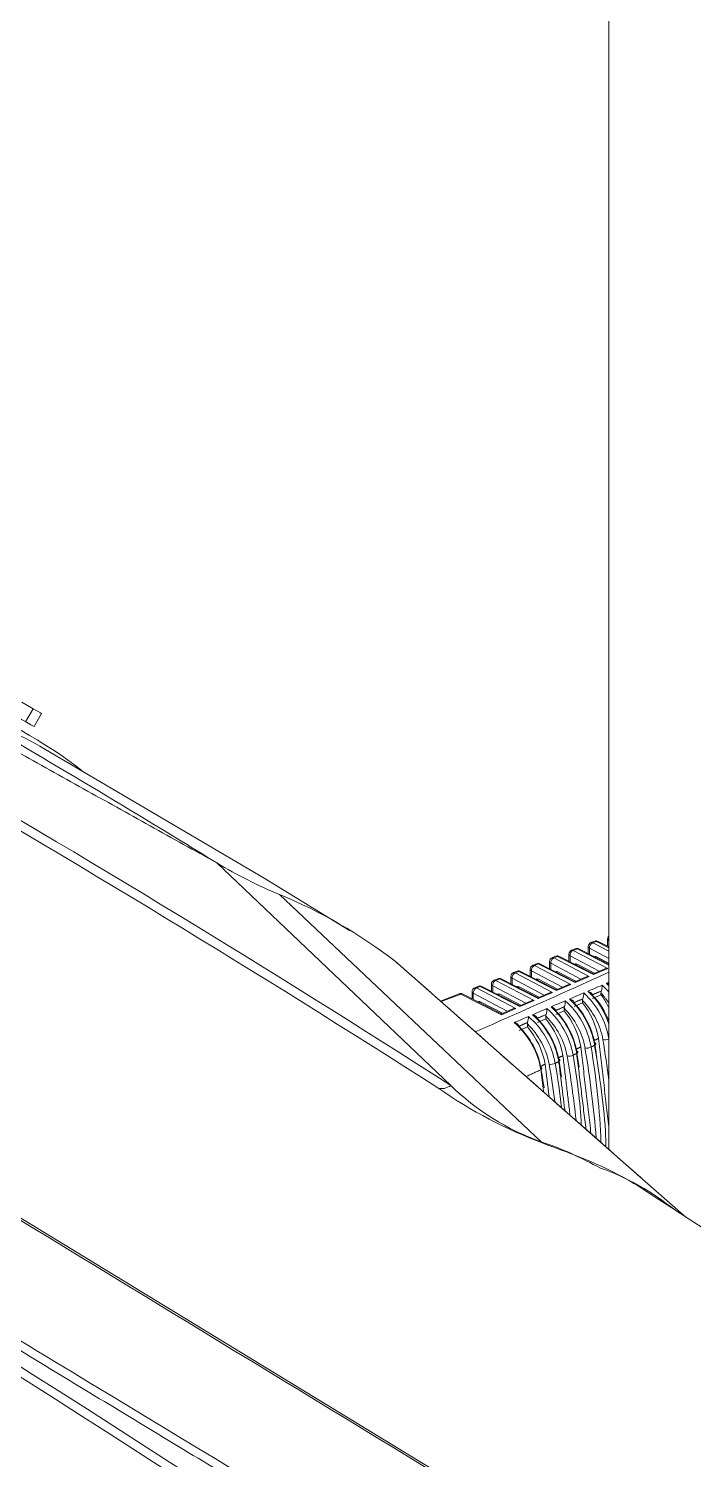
# Model space of a CAD drawing. Extents: x 8 to 113, y 2 to 87.
# Drawn here: x 80.461 to 82.045, y 9.991 to 13.4 of the extents above; entities that cross this region are included whole.
import ezdxf

# ---------------------------------------------------------------- set-up
doc = ezdxf.new("R2010")
doc.units = 0
doc.header["$MEASUREMENT"] = 0
doc.layers.add('OBJECT', color=7, linetype='CONTINUOUS')

msp = doc.modelspace()

# ---------------------------------------------------------------- linework, layer by layer
at = {"layer": 'OBJECT', "linetype": 'Continuous', "lineweight": 15}
for p, q in [((81.8434, 16.5661), (81.8434, 10.7293)), ((80.4444, 11.7951), (80.4719, 11.7793)), ((80.4539, 11.7481), (80.4719, 11.7793)), ((80.4738, 11.7366), (80.4918, 11.7678)), ((80.9095, 11.4119), (81.4668, 10.8815)), ((81.0591, 11.3363), (81.682, 10.7474)), ((81.8098, 11.2254), (81.8009, 11.222)), ((81.8139, 11.2249), (81.805, 11.2214)), ((81.805, 11.2214), (81.8434, 11.2013)), ((81.8434, 11.2099), (81.8139, 11.2249)), ((81.8434, 11.212), (81.8179, 11.225)), ((81.8406, 11.2305), (81.8406, 11.2135)), ((81.7174, 11.1896), (81.7086, 11.1862)), ((81.7215, 11.1891), (81.7127, 11.1857)), ((81.7127, 11.1857), (81.7969, 11.1415)), ((81.8068, 11.1457), (81.7215, 11.1891)), ((81.8066, 11.148), (81.7256, 11.1892)), ((81.7484, 11.1947), (81.7484, 11.1776)), ((81.8208, 11.1542), (81.7512, 11.1907)), ((81.7512, 11.1907), (81.7512, 11.1761)), ((81.7636, 11.2075), (81.7547, 11.2041)), ((81.7677, 11.207), (81.7588, 11.2035)), ((81.7588, 11.2035), (81.8408, 11.1605)), ((81.8434, 11.1685), (81.7677, 11.207)), ((81.8434, 11.1707), (81.7717, 11.2071)), ((81.7945, 11.2126), (81.7945, 11.1955)), ((81.8434, 11.1844), (81.7974, 11.2086)), ((81.7974, 11.2086), (81.7974, 11.1941)), ((81.8101, 11.189), (81.8086, 11.1884)), ((81.8142, 11.1884), (81.8109, 11.1872)), ((81.8434, 11.1731), (81.8142, 11.1884)), ((81.3341, 11.1775), (81.9176, 10.664)), ((81.6251, 11.1538), (81.6163, 11.1504)), ((81.6292, 11.1533), (81.6204, 11.1499)), ((81.6204, 11.1499), (81.7093, 11.1033)), ((81.7191, 11.1076), (81.6292, 11.1533)), ((81.719, 11.1098), (81.6332, 11.1534)), ((81.6561, 11.159), (81.6561, 11.1417)), ((81.7331, 11.116), (81.659, 11.1549)), ((81.659, 11.1549), (81.659, 11.1403)), ((81.6712, 11.1717), (81.6625, 11.1683)), ((81.6753, 11.1712), (81.6666, 11.1678)), ((81.6666, 11.1678), (81.7531, 11.1224)), ((81.763, 11.1266), (81.6753, 11.1712)), ((81.7628, 11.1289), (81.6794, 11.1713)), ((81.7022, 11.1768), (81.7022, 11.1597)), ((81.777, 11.1351), (81.7051, 11.1728)), ((81.7051, 11.1728), (81.7051, 11.1582)), ((81.7178, 11.1532), (81.7162, 11.1526)), ((81.7219, 11.1526), (81.7186, 11.1514)), ((81.7652, 11.1299), (81.7219, 11.1526)), ((81.764, 11.1711), (81.7624, 11.1705)), ((81.768, 11.1705), (81.7648, 11.1693)), ((81.809, 11.149), (81.768, 11.1705)), ((81.832, 11.1591), (81.8066, 11.148)), ((81.8408, 11.1605), (81.8068, 11.1457)), ((81.5327, 11.118), (81.5241, 11.1146)), ((81.5368, 11.1174), (81.5282, 11.1141)), ((81.5282, 11.1141), (81.6216, 11.0651)), ((81.6314, 11.0694), (81.5368, 11.1174)), ((81.6313, 11.0716), (81.5409, 11.1176)), ((81.5638, 11.1232), (81.5638, 11.1059)), ((81.6455, 11.0778), (81.5667, 11.1191)), ((81.5667, 11.1191), (81.5667, 11.1044)), ((81.5789, 11.1359), (81.5702, 11.1325)), ((81.583, 11.1354), (81.5743, 11.132)), ((81.5743, 11.132), (81.6654, 11.0842)), ((81.6753, 11.0885), (81.583, 11.1354)), ((81.6751, 11.0907), (81.587, 11.1355)), ((81.61, 11.1411), (81.61, 11.1238)), ((81.6893, 11.0969), (81.6128, 11.137)), ((81.6128, 11.137), (81.6128, 11.1224)), ((81.6255, 11.1174), (81.6239, 11.1167)), ((81.6296, 11.1169), (81.6262, 11.1155)), ((81.6775, 11.0918), (81.6296, 11.1169)), ((81.6717, 11.1353), (81.67, 11.1346)), ((81.6758, 11.1348), (81.6724, 11.1335)), ((81.7213, 11.1108), (81.6758, 11.1348)), ((81.7444, 11.1209), (81.719, 11.1098)), ((81.7531, 11.1224), (81.7191, 11.1076)), ((81.7882, 11.14), (81.7628, 11.1289)), ((81.7969, 11.1415), (81.763, 11.1266)), ((81.4865, 11.1001), (81.4421, 11.0828)), ((81.4437, 11.0813), (81.4906, 11.0995)), ((81.5876, 11.0503), (81.4906, 11.0995)), ((81.5874, 11.0525), (81.4947, 11.0997)), ((81.5177, 11.1053), (81.5177, 11.088)), ((81.6016, 11.0587), (81.5206, 11.1012)), ((81.5206, 11.1012), (81.5206, 11.0865)), ((81.5333, 11.0816), (81.5315, 11.0809)), ((81.5374, 11.0811), (81.5339, 11.0797)), ((81.5898, 11.0536), (81.5374, 11.0811)), ((81.5794, 11.0995), (81.5777, 11.0988)), ((81.5835, 11.099), (81.5801, 11.0976)), ((81.6337, 11.0727), (81.5835, 11.099)), ((81.6567, 11.0827), (81.6313, 11.0716)), ((81.6654, 11.0842), (81.6314, 11.0694)), ((81.7005, 11.1018), (81.6751, 11.0907)), ((81.7093, 11.1033), (81.6753, 11.0885)), ((81.781, 11.0839), (81.781, 11.0788)), ((81.8248, 11.0979), (81.8048, 11.0892)), ((81.8248, 11.1025), (81.8248, 11.0979)), ((81.6128, 11.0636), (81.5874, 11.0525)), ((81.6216, 11.0651), (81.5876, 11.0503)), ((81.6933, 11.0468), (81.6933, 11.0406)), ((81.7371, 11.0597), (81.7171, 11.051)), ((81.7371, 11.0654), (81.7371, 11.0597)), ((81.781, 11.0788), (81.761, 11.0701)), ((81.6494, 11.0215), (81.6295, 11.0128)), ((81.6494, 11.0282), (81.6494, 11.0215)), ((81.6933, 11.0406), (81.6733, 11.0319)), ((82.0269, 10.5679), (81.9176, 10.664)), ((81.9176, 10.664), (81.9196, 10.6622))]:
    msp.add_line(p, q, dxfattribs=at)
at = {"layer": 'OBJECT', "linetype": 'Continuous', "lineweight": 15, "flags": 128}
for points in [[(80.428, 11.763), (80.4441, 11.7538), (80.4571, 11.7462), (80.4666, 11.7408), (80.4722, 11.7375), (80.4738, 11.7366), (80.4711, 11.7382), (80.4644, 11.742), (80.4539, 11.7481)], [(80.4719, 11.7793), (80.4824, 11.7732), (80.4891, 11.7693), (80.4918, 11.7678), (80.4918, 11.7678)], [(81.2253, 11.2508), (81.0223, 11.3754), (80.4994, 11.6827)], [(81.8095, 10.9834), (81.8106, 10.9829), (81.8115, 10.9822), (81.812, 10.9815), (81.8122, 10.9807), (81.8121, 10.9798), (81.8116, 10.9789), (81.8107, 10.9781), (81.8096, 10.9772)], [(81.7241, 10.9445), (81.7252, 10.944), (81.7261, 10.9433), (81.7266, 10.9426), (81.7268, 10.9418), (81.7267, 10.9409), (81.7262, 10.9401), (81.7253, 10.9392), (81.7242, 10.9384)], [(81.7668, 10.9639), (81.7679, 10.9634), (81.7688, 10.9628), (81.7693, 10.962), (81.7695, 10.9612), (81.7694, 10.9604), (81.7689, 10.9595), (81.768, 10.9586), (81.7669, 10.9578)], [(81.6813, 10.925), (81.6825, 10.9245), (81.6833, 10.9239), (81.6839, 10.9232), (81.6841, 10.9224), (81.6839, 10.9215), (81.6834, 10.9206), (81.6826, 10.9198), (81.6815, 10.919)], [(83.3216, 8.8094), (82.5408, 9.2854), (80.3271, 10.635)]]:
    msp.add_lwpolyline(points, dxfattribs=at)
at = {"layer": 'OBJECT', "linetype": 'Continuous', "lineweight": 15}
for centre, radius, start, end in [((79.8732, 10.6992), 1.1753, 52.5379, 69.3046), ((67.9133, -9.6634), 24.7602, 58.33973, 59.96909), ((79.9109, 10.6623), 1.1785, 60.0267, 70.4603), ((63.387, -17.3242), 33.4816, 57.3749, 60.00453), ((63.7553, -16.6968), 32.7759, 57.29027, 59.97634), ((81.5292, 12.4526), 1.2113, 239.2296, 247.1602), ((80.618, 10.2551), 1.1677, 52.1797, 67.8095), ((53.1883, -32.7807), 50.8818, 54.45018, 60.03199), ((53.5103, -32.2783), 50.306, 54.41677, 60.06412), ((81.8045, 11.2126), 0.01, 111.1945, 180), ((81.8116, 11.2088), 0.0143, 117.721, 180.924), ((81.8024, 11.2175), 0.00472, 56.7708, 108.8007), ((81.8134, 11.2161), 0.01, 63.0658, 111.1945), ((81.8113, 11.2209), 0.00472, 56.7752, 108.8003), ((81.816, 11.2208), 0.00462, 65.655, 117.5071), ((81.8506, 11.2305), 0.01, 136.2864, 180), ((81.8456, 11.231), 0.00496, 185.3463, 245.3065), ((81.7122, 11.1768), 0.01, 111.1945, 180), ((81.7193, 11.173), 0.0143, 117.7227, 180.9223), ((81.7101, 11.1817), 0.00472, 56.7708, 108.8007), ((81.721, 11.1803), 0.01, 63.0658, 111.1945), ((81.7189, 11.1851), 0.00472, 56.7752, 108.8003), ((81.7237, 11.185), 0.00462, 65.6531, 117.5089), ((81.7584, 11.1947), 0.01, 111.1945, 180), ((81.7533, 11.1952), 0.00496, 185.3412, 245.306), ((81.7655, 11.1909), 0.0143, 117.7221, 180.9229), ((81.7563, 11.1996), 0.00472, 56.7708, 108.8007), ((81.7672, 11.1982), 0.01, 63.0658, 111.1945), ((81.7651, 11.203), 0.00472, 56.7708, 108.8007), ((81.7698, 11.2029), 0.00462, 65.6491, 117.5148), ((81.7994, 11.2131), 0.00496, 185.3412, 245.306), ((81.8116, 11.1843), 0.00487, 57.6414, 107.7319), ((358.1747, 324.8204), 418.3446, 228.567195, 228.673221), ((81.62, 11.1411), 0.01, 111.1945, 180), ((81.6271, 11.1373), 0.0143, 117.721, 180.924), ((81.6179, 11.1459), 0.00472, 56.7708, 108.8007), ((81.6287, 11.1445), 0.01, 63.0658, 111.1945), ((81.6266, 11.1493), 0.00472, 56.7752, 108.8003), ((81.6313, 11.1492), 0.00462, 65.6365, 117.5188), ((81.6661, 11.159), 0.01, 111.1945, 180), ((81.661, 11.1594), 0.00496, 185.3364, 245.3108), ((81.6732, 11.1551), 0.0143, 117.7207, 180.9243), ((81.664, 11.1638), 0.00472, 56.7752, 108.8003), ((81.6749, 11.1624), 0.01, 63.0658, 111.1945), ((81.6728, 11.1672), 0.00472, 56.7674, 108.8054), ((81.6775, 11.1671), 0.00462, 65.6357, 117.5196), ((81.7072, 11.1773), 0.00496, 185.3491, 245.2981), ((81.7193, 11.1485), 0.00487, 57.6363, 107.741), ((81.7654, 11.1664), 0.00487, 57.6343, 107.7455), ((81.799, 11.1463), 0.00778, 355.6742, 12.3017), ((81.8397, 11.1408), 0.0198, 86.7235, 112.6278), ((81.5277, 11.1053), 0.01, 111.1945, 180), ((81.5348, 11.1015), 0.0143, 117.7207, 180.9243), ((81.5256, 11.1101), 0.00472, 56.7778, 108.7977), ((81.5363, 11.1086), 0.01, 63.0658, 111.1945), ((81.5342, 11.1135), 0.00472, 56.785, 108.7905), ((81.5389, 11.1133), 0.00462, 65.6487, 117.5084), ((81.5738, 11.1232), 0.01, 111.1945, 180), ((81.5688, 11.1236), 0.00496, 185.3446, 245.3026), ((81.5809, 11.1194), 0.0143, 117.7221, 180.9229), ((81.5717, 11.128), 0.00472, 56.7708, 108.8007), ((81.5825, 11.1265), 0.01, 63.0658, 111.1945), ((81.5804, 11.1314), 0.00472, 56.7708, 108.8007), ((81.5851, 11.1313), 0.00462, 65.6357, 117.5196), ((81.6149, 11.1415), 0.00496, 185.3412, 245.306), ((81.627, 11.1128), 0.00487, 57.6293, 107.7439), ((81.6732, 11.1306), 0.00487, 57.6407, 107.7392), ((81.752, 11.1026), 0.0198, 86.7238, 112.6286), ((81.7552, 11.1272), 0.00778, 355.6795, 12.2973), ((81.7958, 11.1217), 0.0198, 86.7247, 112.6246), ((81.7809, 11.1206), 0.0467, 342.6263, 359.9176), ((81.8328, 11.1058), 0.0195, 57.0649, 75.977), ((81.8456, 11.1248), 0.00496, 185.3463, 245.3065), ((81.4901, 11.0907), 0.01, 63.0658, 111.1945), ((81.4881, 11.0956), 0.00472, 56.7765, 108.7884), ((81.4928, 11.0954), 0.00462, 65.6425, 117.5195), ((81.5226, 11.1058), 0.00496, 185.3463, 245.3065), ((81.5348, 11.077), 0.00487, 57.6337, 107.7436), ((81.5809, 11.0949), 0.00487, 57.6343, 107.7455), ((81.6643, 11.0644), 0.0198, 86.7244, 112.628), ((81.6675, 11.089), 0.00778, 355.6795, 12.2973), ((81.7081, 11.0835), 0.0198, 86.7254, 112.6239), ((81.7114, 11.1081), 0.00778, 355.6825, 12.2934), ((81.6909, 11.0831), 0.0488, 343.5378, 0.3342), ((81.6135, 10.941), 0.1903, 9.7657, 48.4252), ((81.6205, 10.9459), 0.1917, 9.4255, 47.6677), ((81.7471, 11.0724), 0.0153, 25.9048, 80.5439), ((81.6528, 10.9582), 0.1795, 10.4431, 44.4456), ((81.736, 11.1019), 0.0477, 343.0724, 0.1389), ((81.6559, 10.9608), 0.1904, 9.6648, 47.8637), ((81.672, 10.9738), 0.1796, 17.4828, 47.4399), ((81.7908, 11.0909), 0.0155, 26.5069, 79.8548), ((81.6961, 10.9851), 0.1554, 18.6205, 45.6134), ((81.5798, 11.0509), 0.0078, 355.7014, 12.2754), ((81.6205, 11.0453), 0.0198, 86.7261, 112.6233), ((81.6237, 11.07), 0.0078, 355.7044, 12.2716), ((81.6002, 11.0455), 0.0516, 344.5171, 0.6481), ((81.5286, 10.9017), 0.1898, 9.9544, 49.5295), ((81.536, 10.9067), 0.1908, 9.5695, 48.8031), ((81.6596, 11.0354), 0.015, 24.6581, 81.9548), ((81.5676, 10.9186), 0.1795, 10.6706, 45.5593), ((81.6455, 11.0643), 0.0503, 344.0422, 0.4803), ((81.571, 10.9213), 0.1901, 9.8625, 48.9801), ((81.5783, 10.9262), 0.1913, 9.4981, 48.2401), ((81.7034, 11.0539), 0.0151, 25.2601, 81.2729), ((81.5875, 10.9309), 0.1823, 10.4278, 44.6594), ((81.6102, 10.9384), 0.1796, 10.5575, 45.0079), ((81.5836, 10.9371), 0.1965, 10.6475, 38.6054), ((81.6301, 10.9508), 0.1823, 10.3097, 44.1214), ((81.6263, 10.9581), 0.1962, 10.54, 37.9524), ((81.4938, 10.8871), 0.1904, 9.6379, 49.3597), ((81.6159, 11.0169), 0.0148, 24.0054, 82.6869), ((81.5022, 10.8913), 0.1823, 10.6514, 45.7134), ((81.525, 10.8988), 0.1795, 10.782, 46.1002), ((81.499, 10.8956), 0.1962, 10.7896, 39.9378), ((81.5448, 10.9111), 0.1823, 10.5416, 45.19), ((81.5409, 10.9161), 0.1968, 10.75, 39.2475), ((81.8341, 11.0093), 0.0191, 255.7099, 299.2347), ((81.7486, 10.9705), 0.0192, 256.102, 300.274), ((80.4107, 10.711), 1.3693, 3.1782, 10.2159), ((81.7914, 10.9898), 0.0191, 255.8724, 300.2629), ((80.1317, 10.6842), 1.6942, 2.0833, 9.8273), ((81.7059, 10.9511), 0.0193, 256.3291, 300.2841), ((80.49, 10.7059), 1.2467, 5.6442, 10.5646), ((81.8812, 11.3069), 0.5939, 225.7502, 250.3963), ((82.0792, 11.7923), 1.1194, 235.072, 249.471), ((81.7093, 10.7789), 0.0417, 229.0105, 237.0625), ((81.6175, 10.1128), 0.6081, 50.9479, 70.1913), ((64.8233, -16.083), 31.7217, 51.58312, 57.31953)]:
    msp.add_arc(centre, radius, start, end, dxfattribs=at)
for centre, major_axis, ratio, start_param, end_param in [((80.295, 11.502), (-1.0895, 1.9203), 0.572321, 4.120512, 4.138642), ((80.2878, 11.4995), (-1.1181, 1.9031), 0.582398, 4.07704, 4.127029), ((80.2074, 11.4514), (-1.0927, 1.926), 0.572321, 4.123176, 4.145392), ((80.2001, 11.4489), (-1.1214, 1.9087), 0.582398, 4.054647, 4.133782), ((80.2512, 11.4767), (-1.0911, 1.9232), 0.572321, 4.122025, 4.142021), ((80.2439, 11.4742), (-1.1197, 1.9059), 0.582398, 4.018311, 4.13041), ((80.1635, 11.4261), (-1.0943, 1.9288), 0.572321, 4.123853, 4.148755), ((80.1562, 11.4235), (-1.123, 1.9115), 0.582398, 4.091495, 4.137147)]:
    msp.add_ellipse(centre, major_axis=major_axis, ratio=ratio, start_param=start_param, end_param=end_param, dxfattribs=at)
for points in [[(80.9095, 11.4119), (80.2736, 11.7653)], [(81.3341, 11.1775), (81.3421, 11.1706)], [(81.8375, 11.1247), (81.8434, 11.1272)], [(81.8425, 11.1198), (81.8375, 11.1247)], [(81.7816, 11.088), (81.7609, 11.0791)], [(81.8255, 11.1067), (81.8047, 11.0978)], [(81.8434, 11.0791), (81.8248, 11.1025)], [(81.6938, 11.0505), (81.6732, 11.0417)], [(81.7377, 11.0692), (81.7171, 11.0604)], [(81.65, 11.0317), (81.6294, 11.0229)], [(81.801, 10.9733), (81.8096, 10.9772)], [(81.8072, 10.9882), (81.8191, 10.994)], [(81.8191, 10.994), (81.8434, 10.783)], [(81.7223, 10.947), (81.7342, 10.9528)], [(81.7342, 10.9528), (81.7512, 10.8104)], [(81.7583, 10.9539), (81.7669, 10.9578)], [(81.7648, 10.9676), (81.7767, 10.9734)], [(81.789, 10.7771), (81.7669, 10.9578)], [(81.7767, 10.9734), (81.8009, 10.7667)], [(81.6461, 10.9029), (81.6815, 10.919)], [(81.6798, 10.9265), (81.6917, 10.9323)], [(81.6881, 10.866), (81.6815, 10.919)], [(81.6917, 10.9323), (81.7012, 10.8545)], [(81.7156, 10.9345), (81.7242, 10.9384)], [(81.7387, 10.8215), (81.7242, 10.9384)], [(81.4669, 10.8815), (81.4668, 10.8815)], [(83.072, 8.6573), (80.0665, 10.4765)]]:
    msp.add_open_spline(points, degree=1, dxfattribs=at)
for points, knots in [([(81.8434, 11.1513), (81.8156, 11.1387), (81.7102, 11.0911), (81.6037, 11.044), (81.5253, 11.0094)], [0, 0, 0, 0, 0.264048, 1, 1, 1, 1]), ([(81.7936, 11.1062), (81.7982, 11.1081), (81.8096, 11.1129), (81.821, 11.1177), (81.8276, 11.1206)], [0, 0, 0, 0, 0.41243, 1, 1, 1, 1]), ([(81.8276, 11.1206), (81.8293, 11.119), (81.8348, 11.1139), (81.8399, 11.1079), (81.8434, 11.1039)], [0, 0, 0, 0, 0.312842, 1, 1, 1, 1]), ([(81.7057, 11.0689), (81.7103, 11.0709), (81.7217, 11.0757), (81.7331, 11.0805), (81.7397, 11.0834)], [0, 0, 0, 0, 0.412499, 1, 1, 1, 1]), ([(81.7496, 11.0876), (81.7543, 11.0895), (81.7657, 11.0944), (81.777, 11.0992), (81.7837, 11.102)], [0, 0, 0, 0, 0.4124608, 1, 1, 1, 1]), ([(81.781, 11.0839), (81.781, 11.085), (81.7811, 11.0863), (81.7815, 11.0877), (81.7816, 11.088)], [0, 0, 0, 0, 0.819079, 1, 1, 1, 1]), ([(81.8248, 11.1025), (81.8249, 11.1035), (81.825, 11.1049), (81.8254, 11.1064), (81.8255, 11.1067)], [0, 0, 0, 0, 0.794527, 1, 1, 1, 1]), ([(81.8434, 11.0664), (81.8392, 11.0748), (81.8338, 11.0859), (81.8265, 11.0956), (81.8248, 11.0979)], [0, 0, 0, 0, 0.763573, 1, 1, 1, 1]), ([(81.6178, 11.0316), (81.6224, 11.0335), (81.6338, 11.0384), (81.6452, 11.0432), (81.6518, 11.0461)], [0, 0, 0, 0, 0.412558, 1, 1, 1, 1]), ([(81.6617, 11.0503), (81.6664, 11.0522), (81.6778, 11.0571), (81.6891, 11.0619), (81.6958, 11.0647)], [0, 0, 0, 0, 0.412524, 1, 1, 1, 1]), ([(81.6933, 11.0468), (81.6934, 11.0478), (81.6934, 11.049), (81.6938, 11.0503), (81.6938, 11.0505)], [0, 0, 0, 0, 0.873723, 1, 1, 1, 1]), ([(81.7371, 11.0654), (81.7372, 11.0664), (81.7373, 11.0677), (81.7377, 11.069), (81.7377, 11.0692)], [0, 0, 0, 0, 0.845417, 1, 1, 1, 1]), ([(81.6494, 11.0282), (81.6495, 11.0292), (81.6496, 11.0304), (81.6499, 11.0316), (81.65, 11.0317)], [0, 0, 0, 0, 0.904066, 1, 1, 1, 1]), ([(81.8367, 10.7352), (81.8365, 10.7437), (81.8343, 10.8211), (81.8212, 10.9037), (81.8096, 10.9772)], [0, 0, 0, 0, 0.110031, 1, 1, 1, 1]), ([(81.4383, 10.8745), (81.4427, 10.874), (81.4514, 10.8732), (81.4617, 10.8787), (81.4669, 10.8815)], [0, 0, 0, 0, 0.5, 1, 1, 1, 1]), ([(81.682, 10.7474), (81.682, 10.7474), (81.7319, 10.7319), (81.7778, 10.7084), (81.8236, 10.6849)], [0, 0, 0, 0, 0.000009, 1, 1, 1, 1]), ([(81.9515, 10.6169), (81.9356, 10.6276), (81.8543, 10.6823), (81.7614, 10.7165), (81.6866, 10.7439)], [0, 0, 0, 0, 0.195885, 1, 1, 1, 1]), ([(83.3146, 8.8089), (83.3075, 8.8132), (83.2723, 8.8347), (83.1241, 8.9251), (82.5314, 9.2864), (81.5685, 9.8734), (80.7185, 10.3916), (80.3201, 10.6345)], [0, 0, 0, 0, 0.007069, 0.035343, 0.14844, 0.600828, 1, 1, 1, 1]), ([(80.0768, 10.4941), (80.0839, 10.4898), (80.1193, 10.4683), (80.268, 10.3783), (80.8629, 10.0183), (81.8293, 9.4333), (82.6824, 8.9169), (83.0823, 8.6749)], [0, 0, 0, 0, 0.007069, 0.035343, 0.14844, 0.600828, 1, 1, 1, 1])]:
    msp.add_open_spline(points, degree=3, knots=knots, dxfattribs=at)

doc.saveas('drawing.dxf')
